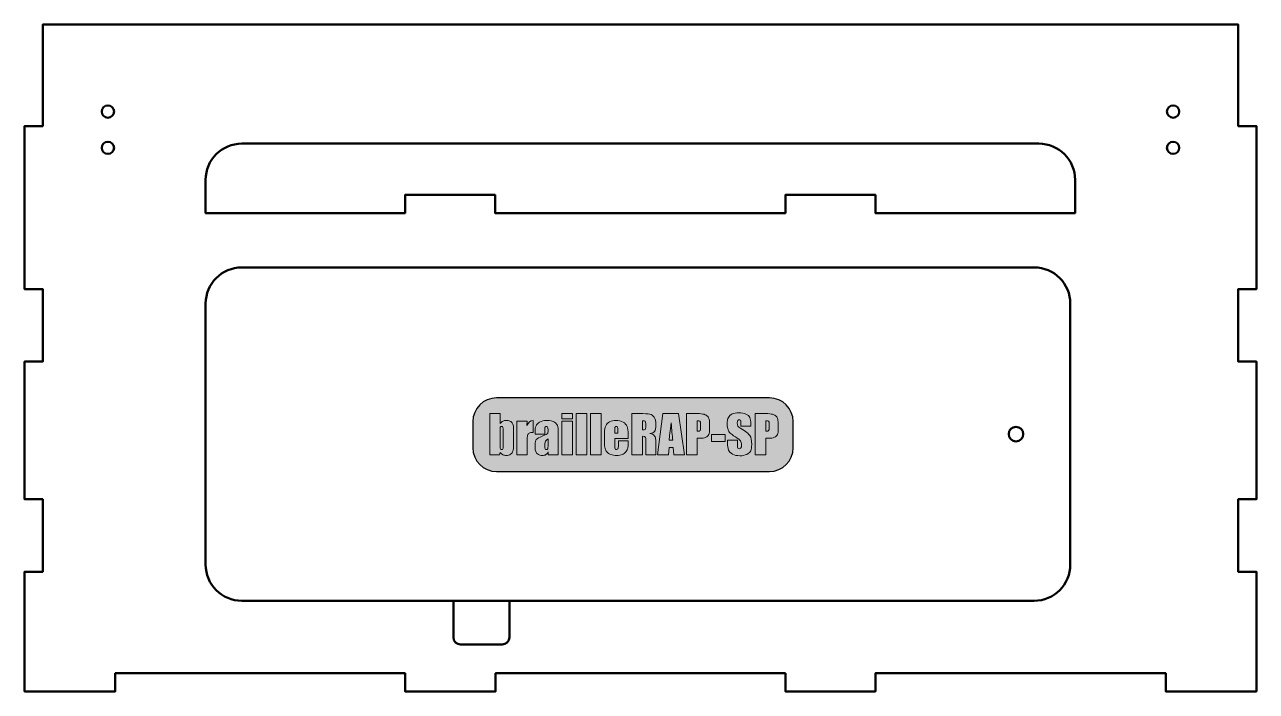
# Model space of a CAD drawing. Header units: inches. Extents: x 254 to 594, y -190 to -6.
import ezdxf

# ---------------------------------------------------------------- set-up
doc = ezdxf.new("R2010")
doc.units = ezdxf.units.IN
doc.header["$MEASUREMENT"] = 0
doc.layers.add('Calque 1', color=7, linetype='Continuous')

# ---------------------------------------------------------------- blocks, each defined once
blk = doc.blocks.new('block 2')
at = {"layer": 'Calque 1', "lineweight": 0}
for points in [[(404.9, -113.02), (404.9, -114.5), (401.97, -114.5), (401.97, -113.02), (404.9, -113.02)], [(404.9, -115.07), (404.9, -124.41), (401.97, -124.41), (401.97, -115.07), (404.9, -115.07)], [(408.85, -113.02), (408.85, -124.41), (405.92, -124.41), (405.92, -113.02), (408.85, -113.02)], [(412.8, -113.02), (412.8, -124.41), (409.87, -124.41), (409.87, -113.02), (412.8, -113.02)], [(434.17, -113.02), (435.86, -124.41), (432.83, -124.41), (432.67, -122.37), (431.61, -122.37), (431.43, -124.41), (428.37, -124.41), (429.88, -113.02), (434.17, -113.02)], [(447, -118.76), (447, -120.72), (443.26, -120.72), (443.26, -118.76), (447, -118.76)]]:
    blk.add_lwpolyline(points, dxfattribs=at)
for points, knots in [([(384.9, -113.02), (384.9, -113.02), (384.9, -115.71), (384.9, -115.71), (385.14, -115.44), (385.4, -115.24), (385.69, -115.1), (385.97, -114.97), (386.29, -114.9), (386.63, -114.9), (387.02, -114.9), (387.35, -114.96), (387.64, -115.09), (387.93, -115.21), (388.14, -115.38), (388.29, -115.6), (388.44, -115.82), (388.53, -116.04), (388.56, -116.25), (388.6, -116.46), (388.61, -116.91), (388.61, -117.6), (388.61, -117.6), (388.61, -121.81), (388.61, -121.81), (388.61, -122.49), (388.56, -123), (388.47, -123.34), (388.38, -123.68), (388.17, -123.97), (387.83, -124.21), (387.49, -124.46), (387.09, -124.58), (386.63, -124.58), (386.29, -124.58), (385.98, -124.51), (385.69, -124.36), (385.4, -124.22), (385.14, -124), (384.9, -123.71), (384.9, -123.71), (384.72, -124.41), (384.72, -124.41), (384.72, -124.41), (382.06, -124.41), (382.06, -124.41), (382.06, -124.41), (382.06, -113.02), (382.06, -113.02), (382.06, -113.02), (384.9, -113.02), (384.9, -113.02)], [0, 0, 0, 0, 1, 1, 1, 2, 2, 2, 3, 3, 3, 4, 4, 4, 5, 5, 5, 6, 6, 6, 7, 7, 7, 8, 8, 8, 9, 9, 9, 10, 10, 10, 11, 11, 11, 12, 12, 12, 13, 13, 13, 14, 14, 14, 15, 15, 15, 16, 16, 16, 17, 17, 17, 17]), ([(392.39, -115.07), (392.39, -115.07), (392.28, -116.3), (392.28, -116.3), (392.69, -115.42), (393.29, -114.95), (394.07, -114.9), (394.07, -114.9), (394.07, -118.19), (394.07, -118.19), (393.55, -118.19), (393.17, -118.26), (392.93, -118.4), (392.68, -118.54), (392.53, -118.74), (392.48, -118.99), (392.42, -119.24), (392.39, -119.82), (392.39, -120.72), (392.39, -120.72), (392.39, -124.41), (392.39, -124.41), (392.39, -124.41), (389.55, -124.41), (389.55, -124.41), (389.55, -124.41), (389.55, -115.07), (389.55, -115.07), (389.55, -115.07), (392.39, -115.07), (392.39, -115.07)], [0, 0, 0, 0, 1, 1, 1, 2, 2, 2, 3, 3, 3, 4, 4, 4, 5, 5, 5, 6, 6, 6, 7, 7, 7, 8, 8, 8, 9, 9, 9, 10, 10, 10, 10]), ([(397.25, -118.69), (397.25, -118.69), (394.58, -118.69), (394.58, -118.69), (394.58, -118.69), (394.58, -118.06), (394.58, -118.06), (394.58, -117.34), (394.66, -116.78), (394.83, -116.39), (395, -116), (395.33, -115.65), (395.83, -115.35), (396.34, -115.05), (396.99, -114.9), (397.79, -114.9), (398.75, -114.9), (399.48, -115.07), (399.97, -115.41), (400.45, -115.75), (400.75, -116.17), (400.85, -116.67), (400.95, -117.16), (400.99, -118.18), (400.99, -119.73), (400.99, -119.73), (400.99, -124.41), (400.99, -124.41), (400.99, -124.41), (398.23, -124.41), (398.23, -124.41), (398.23, -124.41), (398.23, -123.58), (398.23, -123.58), (398.05, -123.92), (397.83, -124.17), (397.56, -124.33), (397.28, -124.5), (396.95, -124.58), (396.57, -124.58), (396.08, -124.58), (395.62, -124.44), (395.2, -124.16), (394.79, -123.88), (394.58, -123.27), (394.58, -122.33), (394.58, -122.33), (394.58, -121.56), (394.58, -121.56), (394.58, -120.86), (394.69, -120.39), (394.91, -120.13), (395.13, -119.88), (395.68, -119.58), (396.55, -119.25), (397.49, -118.88), (397.99, -118.63), (398.05, -118.51), (398.12, -118.38), (398.15, -118.12), (398.15, -117.73), (398.15, -117.24), (398.11, -116.93), (398.04, -116.78), (397.97, -116.63), (397.85, -116.56), (397.68, -116.56), (397.49, -116.56), (397.37, -116.62), (397.32, -116.74), (397.27, -116.87), (397.25, -117.19), (397.25, -117.71), (397.25, -117.71), (397.25, -118.69), (397.25, -118.69)], [0, 0, 0, 0, 1, 1, 1, 2, 2, 2, 3, 3, 3, 4, 4, 4, 5, 5, 5, 6, 6, 6, 7, 7, 7, 8, 8, 8, 9, 9, 9, 10, 10, 10, 11, 11, 11, 12, 12, 12, 13, 13, 13, 14, 14, 14, 15, 15, 15, 16, 16, 16, 17, 17, 17, 18, 18, 18, 19, 19, 19, 20, 20, 20, 21, 21, 21, 22, 22, 22, 23, 23, 23, 24, 24, 24, 25, 25, 25, 25]), ([(420.26, -119.91), (420.26, -119.91), (416.58, -119.91), (416.58, -119.91), (416.58, -119.91), (416.58, -121.93), (416.58, -121.93), (416.58, -122.35), (416.61, -122.62), (416.67, -122.75), (416.73, -122.87), (416.85, -122.93), (417.02, -122.93), (417.24, -122.93), (417.38, -122.85), (417.46, -122.69), (417.53, -122.52), (417.57, -122.21), (417.57, -121.75), (417.57, -121.75), (417.57, -120.51), (417.57, -120.51), (417.57, -120.51), (420.26, -120.51), (420.26, -120.51), (420.26, -120.51), (420.26, -121.2), (420.26, -121.2), (420.26, -121.78), (420.23, -122.22), (420.15, -122.53), (420.08, -122.84), (419.91, -123.17), (419.64, -123.53), (419.38, -123.88), (419.04, -124.14), (418.63, -124.32), (418.22, -124.49), (417.7, -124.58), (417.08, -124.58), (416.48, -124.58), (415.95, -124.5), (415.49, -124.32), (415.03, -124.15), (414.67, -123.91), (414.42, -123.61), (414.16, -123.31), (413.98, -122.97), (413.88, -122.61), (413.79, -122.24), (413.74, -121.72), (413.74, -121.02), (413.74, -121.02), (413.74, -118.3), (413.74, -118.3), (413.74, -117.48), (413.85, -116.84), (414.07, -116.36), (414.29, -115.89), (414.65, -115.53), (415.15, -115.28), (415.65, -115.03), (416.23, -114.9), (416.88, -114.9), (417.68, -114.9), (418.34, -115.05), (418.86, -115.36), (419.38, -115.66), (419.74, -116.06), (419.95, -116.56), (420.16, -117.06), (420.26, -117.76), (420.26, -118.67), (420.26, -118.67), (420.26, -119.91), (420.26, -119.91)], [0, 0, 0, 0, 1, 1, 1, 2, 2, 2, 3, 3, 3, 4, 4, 4, 5, 5, 5, 6, 6, 6, 7, 7, 7, 8, 8, 8, 9, 9, 9, 10, 10, 10, 11, 11, 11, 12, 12, 12, 13, 13, 13, 14, 14, 14, 15, 15, 15, 16, 16, 16, 17, 17, 17, 18, 18, 18, 19, 19, 19, 20, 20, 20, 21, 21, 21, 22, 22, 22, 23, 23, 23, 24, 24, 24, 25, 25, 25, 25]), ([(421.28, -113.02), (421.28, -113.02), (423.38, -113.02), (423.38, -113.02), (424.77, -113.02), (425.72, -113.07), (426.22, -113.18), (426.71, -113.29), (427.11, -113.56), (427.43, -114.01), (427.74, -114.45), (427.89, -115.16), (427.89, -116.13), (427.89, -117.01), (427.78, -117.61), (427.56, -117.92), (427.34, -118.22), (426.91, -118.4), (426.26, -118.47), (426.85, -118.61), (427.24, -118.81), (427.44, -119.05), (427.65, -119.29), (427.77, -119.52), (427.82, -119.72), (427.87, -119.93), (427.89, -120.49), (427.89, -121.41), (427.89, -121.41), (427.89, -124.41), (427.89, -124.41), (427.89, -124.41), (425.14, -124.41), (425.14, -124.41), (425.14, -124.41), (425.14, -120.63), (425.14, -120.63), (425.14, -120.02), (425.09, -119.64), (425, -119.49), (424.9, -119.35), (424.65, -119.27), (424.24, -119.27), (424.24, -119.27), (424.24, -124.41), (424.24, -124.41), (424.24, -124.41), (421.28, -124.41), (421.28, -124.41), (421.28, -124.41), (421.28, -113.02), (421.28, -113.02)], [0, 0, 0, 0, 1, 1, 1, 2, 2, 2, 3, 3, 3, 4, 4, 4, 5, 5, 5, 6, 6, 6, 7, 7, 7, 8, 8, 8, 9, 9, 9, 10, 10, 10, 11, 11, 11, 12, 12, 12, 13, 13, 13, 14, 14, 14, 15, 15, 15, 16, 16, 16, 17, 17, 17, 17]), ([(424.24, -114.97), (424.24, -114.97), (424.24, -117.5), (424.24, -117.5), (424.57, -117.5), (424.81, -117.45), (424.94, -117.36), (425.08, -117.27), (425.14, -116.98), (425.14, -116.47), (425.14, -116.47), (425.14, -115.85), (425.14, -115.85), (425.14, -115.48), (425.08, -115.25), (424.95, -115.14), (424.82, -115.02), (424.58, -114.97), (424.24, -114.97)], [0, 0, 0, 0, 1, 1, 1, 2, 2, 2, 3, 3, 3, 4, 4, 4, 5, 5, 5, 6, 6, 6, 6]), ([(432.59, -120.34), (432.44, -119.05), (432.29, -117.46), (432.14, -115.56), (431.84, -117.74), (431.65, -119.34), (431.57, -120.34), (431.57, -120.34), (432.59, -120.34), (432.59, -120.34)], [0, 0, 0, 0, 1, 1, 1, 2, 2, 2, 3, 3, 3, 3]), ([(436.36, -113.02), (436.36, -113.02), (439.35, -113.02), (439.35, -113.02), (440.16, -113.02), (440.78, -113.08), (441.21, -113.21), (441.65, -113.33), (441.97, -113.52), (442.19, -113.76), (442.41, -113.99), (442.56, -114.28), (442.63, -114.62), (442.71, -114.97), (442.75, -115.49), (442.75, -116.21), (442.75, -116.21), (442.75, -117.2), (442.75, -117.2), (442.75, -117.93), (442.67, -118.46), (442.52, -118.79), (442.37, -119.12), (442.1, -119.38), (441.7, -119.56), (441.3, -119.73), (440.77, -119.82), (440.12, -119.82), (440.12, -119.82), (439.33, -119.82), (439.33, -119.82), (439.33, -119.82), (439.33, -124.41), (439.33, -124.41), (439.33, -124.41), (436.36, -124.41), (436.36, -124.41), (436.36, -124.41), (436.36, -113.02), (436.36, -113.02)], [0, 0, 0, 0, 1, 1, 1, 2, 2, 2, 3, 3, 3, 4, 4, 4, 5, 5, 5, 6, 6, 6, 7, 7, 7, 8, 8, 8, 9, 9, 9, 10, 10, 10, 11, 11, 11, 12, 12, 12, 13, 13, 13, 13]), ([(439.33, -114.97), (439.33, -114.97), (439.33, -117.87), (439.33, -117.87), (439.41, -117.87), (439.48, -117.87), (439.55, -117.87), (439.82, -117.87), (440.01, -117.81), (440.11, -117.67), (440.22, -117.54), (440.27, -117.26), (440.27, -116.84), (440.27, -116.84), (440.27, -115.9), (440.27, -115.9), (440.27, -115.51), (440.21, -115.26), (440.09, -115.14), (439.97, -115.02), (439.71, -114.97), (439.33, -114.97)], [0, 0, 0, 0, 1, 1, 1, 2, 2, 2, 3, 3, 3, 4, 4, 4, 5, 5, 5, 6, 6, 6, 7, 7, 7, 7]), ([(454.13, -116.47), (454.13, -116.47), (451.37, -116.47), (451.37, -116.47), (451.37, -116.47), (451.37, -115.62), (451.37, -115.62), (451.37, -115.23), (451.34, -114.98), (451.27, -114.87), (451.2, -114.76), (451.08, -114.71), (450.92, -114.71), (450.74, -114.71), (450.6, -114.78), (450.51, -114.92), (450.42, -115.07), (450.37, -115.29), (450.37, -115.59), (450.37, -115.97), (450.43, -116.25), (450.53, -116.45), (450.63, -116.64), (450.91, -116.87), (451.37, -117.14), (452.69, -117.93), (453.52, -118.57), (453.86, -119.07), (454.2, -119.57), (454.37, -120.38), (454.37, -121.5), (454.37, -122.31), (454.28, -122.91), (454.09, -123.29), (453.9, -123.68), (453.53, -124), (452.99, -124.26), (452.44, -124.52), (451.81, -124.65), (451.08, -124.65), (450.29, -124.65), (449.61, -124.5), (449.05, -124.2), (448.49, -123.9), (448.13, -123.52), (447.95, -123.06), (447.78, -122.59), (447.69, -121.93), (447.69, -121.08), (447.69, -121.08), (447.69, -120.33), (447.69, -120.33), (447.69, -120.33), (450.44, -120.33), (450.44, -120.33), (450.44, -120.33), (450.44, -121.72), (450.44, -121.72), (450.44, -122.14), (450.48, -122.42), (450.56, -122.54), (450.64, -122.66), (450.78, -122.72), (450.97, -122.72), (451.17, -122.72), (451.32, -122.65), (451.41, -122.49), (451.51, -122.34), (451.56, -122.11), (451.56, -121.8), (451.56, -121.13), (451.46, -120.69), (451.28, -120.49), (451.09, -120.28), (450.63, -119.93), (449.89, -119.45), (449.16, -118.96), (448.67, -118.61), (448.43, -118.39), (448.19, -118.17), (447.99, -117.86), (447.84, -117.47), (447.68, -117.08), (447.6, -116.59), (447.6, -115.98), (447.6, -115.11), (447.71, -114.47), (447.93, -114.06), (448.16, -113.66), (448.52, -113.35), (449.02, -113.12), (449.51, -112.89), (450.11, -112.78), (450.82, -112.78), (451.59, -112.78), (452.24, -112.9), (452.78, -113.15), (453.33, -113.4), (453.69, -113.71), (453.86, -114.09), (454.04, -114.47), (454.13, -115.11), (454.13, -116.02), (454.13, -116.02), (454.13, -116.47), (454.13, -116.47)], [0, 0, 0, 0, 1, 1, 1, 2, 2, 2, 3, 3, 3, 4, 4, 4, 5, 5, 5, 6, 6, 6, 7, 7, 7, 8, 8, 8, 9, 9, 9, 10, 10, 10, 11, 11, 11, 12, 12, 12, 13, 13, 13, 14, 14, 14, 15, 15, 15, 16, 16, 16, 17, 17, 17, 18, 18, 18, 19, 19, 19, 20, 20, 20, 21, 21, 21, 22, 22, 22, 23, 23, 23, 24, 24, 24, 25, 25, 25, 26, 26, 26, 27, 27, 27, 28, 28, 28, 29, 29, 29, 30, 30, 30, 31, 31, 31, 32, 32, 32, 33, 33, 33, 34, 34, 34, 35, 35, 35, 35]), ([(455.3, -113.02), (455.3, -113.02), (458.29, -113.02), (458.29, -113.02), (459.09, -113.02), (459.71, -113.08), (460.15, -113.21), (460.58, -113.33), (460.91, -113.52), (461.13, -113.76), (461.35, -113.99), (461.49, -114.28), (461.57, -114.62), (461.65, -114.97), (461.69, -115.49), (461.69, -116.21), (461.69, -116.21), (461.69, -117.2), (461.69, -117.2), (461.69, -117.93), (461.61, -118.46), (461.46, -118.79), (461.31, -119.12), (461.04, -119.38), (460.63, -119.56), (460.23, -119.73), (459.71, -119.82), (459.06, -119.82), (459.06, -119.82), (458.27, -119.82), (458.27, -119.82), (458.27, -119.82), (458.27, -124.41), (458.27, -124.41), (458.27, -124.41), (455.3, -124.41), (455.3, -124.41), (455.3, -124.41), (455.3, -113.02), (455.3, -113.02)], [0, 0, 0, 0, 1, 1, 1, 2, 2, 2, 3, 3, 3, 4, 4, 4, 5, 5, 5, 6, 6, 6, 7, 7, 7, 8, 8, 8, 9, 9, 9, 10, 10, 10, 11, 11, 11, 12, 12, 12, 13, 13, 13, 13]), ([(458.27, -114.97), (458.27, -114.97), (458.27, -117.87), (458.27, -117.87), (458.35, -117.87), (458.42, -117.87), (458.48, -117.87), (458.76, -117.87), (458.95, -117.81), (459.05, -117.67), (459.16, -117.54), (459.21, -117.26), (459.21, -116.84), (459.21, -116.84), (459.21, -115.9), (459.21, -115.9), (459.21, -115.51), (459.15, -115.26), (459.03, -115.14), (458.9, -115.02), (458.65, -114.97), (458.27, -114.97)], [0, 0, 0, 0, 1, 1, 1, 2, 2, 2, 3, 3, 3, 4, 4, 4, 5, 5, 5, 6, 6, 6, 7, 7, 7, 7]), ([(385.77, -117.73), (385.77, -117.24), (385.74, -116.93), (385.67, -116.78), (385.61, -116.63), (385.49, -116.56), (385.32, -116.56), (385.14, -116.56), (385.03, -116.62), (384.98, -116.75), (384.93, -116.88), (384.9, -117.2), (384.9, -117.73), (384.9, -117.73), (384.9, -121.75), (384.9, -121.75), (384.9, -122.26), (384.93, -122.58), (384.99, -122.72), (385.05, -122.86), (385.16, -122.93), (385.34, -122.93), (385.52, -122.93), (385.63, -122.86), (385.69, -122.71), (385.74, -122.56), (385.77, -122.22), (385.77, -121.66), (385.77, -121.66), (385.77, -117.73), (385.77, -117.73)], [0, 0, 0, 0, 1, 1, 1, 2, 2, 2, 3, 3, 3, 4, 4, 4, 5, 5, 5, 6, 6, 6, 7, 7, 7, 8, 8, 8, 9, 9, 9, 10, 10, 10, 10]), ([(417.41, -118.39), (417.41, -118.39), (417.41, -117.7), (417.41, -117.7), (417.41, -117.22), (417.39, -116.91), (417.33, -116.77), (417.28, -116.63), (417.18, -116.56), (417.02, -116.56), (416.82, -116.56), (416.7, -116.62), (416.65, -116.74), (416.6, -116.86), (416.58, -117.18), (416.58, -117.7), (416.58, -117.7), (416.58, -118.39), (416.58, -118.39), (416.58, -118.39), (417.41, -118.39), (417.41, -118.39)], [0, 0, 0, 0, 1, 1, 1, 2, 2, 2, 3, 3, 3, 4, 4, 4, 5, 5, 5, 6, 6, 6, 7, 7, 7, 7]), ([(398.15, -119.97), (397.69, -120.3), (397.43, -120.58), (397.36, -120.81), (397.29, -121.03), (397.25, -121.36), (397.25, -121.78), (397.25, -122.26), (397.28, -122.58), (397.34, -122.72), (397.41, -122.86), (397.53, -122.93), (397.72, -122.93), (397.9, -122.93), (398.02, -122.87), (398.07, -122.76), (398.12, -122.65), (398.15, -122.36), (398.15, -121.89), (398.15, -121.89), (398.15, -119.97), (398.15, -119.97)], [0, 0, 0, 0, 1, 1, 1, 2, 2, 2, 3, 3, 3, 4, 4, 4, 5, 5, 5, 6, 6, 6, 7, 7, 7, 7])]:
    blk.add_open_spline(points, degree=3, knots=knots, dxfattribs=at)
blk = doc.blocks.new('block 3')
at = {"layer": 'Calque 1', "color": 7, "lineweight": 50}
for points in [[(313.63, -72.67), (532.32, -72.67)], [(303.63, -154.67), (303.63, -82.67)], [(542.32, -82.67), (542.32, -154.67)], [(532.32, -164.67), (313.63, -164.67)]]:
    blk.add_lwpolyline(points, dxfattribs=at)
for points in [[(303.63, -82.67), (303.63, -77.15), (308.1, -72.67), (313.63, -72.67)], [(532.32, -72.67), (537.84, -72.67), (542.32, -77.15), (542.32, -82.67)], [(313.63, -164.67), (308.1, -164.67), (303.63, -160.19), (303.63, -154.67)], [(542.32, -154.67), (542.32, -160.19), (537.84, -164.67), (532.32, -164.67)]]:
    blk.add_open_spline(points, degree=3, dxfattribs=at)
blk.add_open_spline([(529.32, -118.67), (529.32, -119.77), (528.43, -120.67), (527.32, -120.67), (526.22, -120.67), (525.32, -119.77), (525.32, -118.67), (525.32, -117.56), (526.22, -116.67), (527.32, -116.67), (528.43, -116.67), (529.32, -117.56), (529.32, -118.67), (529.32, -118.67), (529.32, -118.67), (529.32, -118.67)], degree=3, knots=[0, 0, 0, 0, 1, 1, 1, 2, 2, 2, 3, 3, 3, 4, 4, 4, 5, 5, 5, 5], dxfattribs=at)

msp = doc.modelspace()

# ---------------------------------------------------------------- hatches: boundary and pattern name
at = {"layer": 'Calque 1'}
h = msp.add_hatch(color=7, dxfattribs=at)
h.dxf.hatch_style = 2
edge = h.paths.add_edge_path()
edge.add_spline(control_points=[(465.81, -122.45), (465.81, -126.06), (462.88, -128.99), (459.27, -128.99), (459.27, -128.99), (383.94, -128.99), (383.94, -128.99), (380.32, -128.99), (377.39, -126.06), (377.39, -122.45), (377.39, -122.45), (377.39, -115.22), (377.39, -115.22), (377.39, -111.61), (380.32, -108.68), (383.94, -108.68), (383.94, -108.68), (459.27, -108.68), (459.27, -108.68), (462.88, -108.68), (465.81, -111.61), (465.81, -115.22), (465.81, -115.22), (465.81, -122.45), (465.81, -122.45)], knot_values=[0, 0, 0, 0, 1, 1, 1, 2, 2, 2, 3, 3, 3, 4, 4, 4, 5, 5, 5, 6, 6, 6, 7, 7, 7, 8, 8, 8, 8], degree=3, periodic=1)

# ---------------------------------------------------------------- linework, layer by layer
at = {"layer": 'Calque 1', "color": 7, "lineweight": 50}
msp.add_lwpolyline([(463.67, -184.67), (383.67, -184.67), (383.67, -189.67), (358.67, -189.67), (358.67, -184.67), (278.67, -184.67), (278.67, -189.67), (253.67, -189.67), (253.67, -156.67), (258.67, -156.67), (258.67, -136.67), (253.67, -136.67), (253.67, -98.67), (258.67, -98.67), (258.67, -78.67), (253.67, -78.67), (253.67, -33.67), (258.67, -33.67), (258.67, -5.67), (588.67, -5.67), (588.67, -33.67), (593.67, -33.67), (593.67, -78.67), (588.67, -78.67), (588.67, -98.67), (593.67, -98.67), (593.67, -136.67), (588.67, -136.67), (588.67, -156.67), (593.67, -156.67), (593.67, -189.67), (568.67, -189.67), (568.67, -184.67), (488.51, -184.67), (488.51, -189.67), (463.67, -189.67), (463.67, -184.67)], dxfattribs=at)
for points, knots in [([(278.36, -29.67), (278.36, -30.61), (277.6, -31.37), (276.66, -31.37), (275.72, -31.37), (274.96, -30.61), (274.96, -29.67), (274.96, -28.73), (275.72, -27.97), (276.66, -27.97), (277.6, -27.97), (278.36, -28.73), (278.36, -29.67), (278.36, -29.67), (278.36, -29.67), (278.36, -29.67)], [0, 0, 0, 0, 1, 1, 1, 2, 2, 2, 3, 3, 3, 4, 4, 4, 5, 5, 5, 5]), ([(572.38, -29.67), (572.38, -30.61), (571.62, -31.37), (570.68, -31.37), (569.75, -31.37), (568.98, -30.61), (568.98, -29.67), (568.98, -28.73), (569.75, -27.97), (570.68, -27.97), (571.62, -27.97), (572.38, -28.73), (572.38, -29.67), (572.38, -29.67), (572.38, -29.67), (572.38, -29.67)], [0, 0, 0, 0, 1, 1, 1, 2, 2, 2, 3, 3, 3, 4, 4, 4, 5, 5, 5, 5]), ([(278.36, -39.67), (278.36, -40.61), (277.6, -41.37), (276.66, -41.37), (275.72, -41.37), (274.96, -40.61), (274.96, -39.67), (274.96, -38.73), (275.72, -37.97), (276.66, -37.97), (277.6, -37.97), (278.36, -38.73), (278.36, -39.67), (278.36, -39.67), (278.36, -39.67), (278.36, -39.67)], [0, 0, 0, 0, 1, 1, 1, 2, 2, 2, 3, 3, 3, 4, 4, 4, 5, 5, 5, 5]), ([(533.63, -38.51), (533.63, -38.51), (313.63, -38.51), (313.63, -38.51), (308.1, -38.51), (303.63, -42.98), (303.63, -48.51), (303.63, -48.51), (303.63, -57.67), (303.63, -57.67), (303.63, -57.67), (358.67, -57.67), (358.67, -57.67), (358.67, -57.67), (358.67, -52.67), (358.67, -52.67), (358.67, -52.67), (383.51, -52.67), (383.51, -52.67), (383.51, -52.67), (383.51, -57.67), (383.51, -57.67), (383.51, -57.67), (463.67, -57.67), (463.67, -57.67), (463.67, -57.67), (463.67, -52.67), (463.67, -52.67), (463.67, -52.67), (488.51, -52.67), (488.51, -52.67), (488.51, -52.67), (488.51, -57.67), (488.51, -57.67), (488.51, -57.67), (543.63, -57.67), (543.63, -57.67), (543.63, -57.67), (543.63, -48.51), (543.63, -48.51), (543.63, -42.98), (539.15, -38.51), (533.63, -38.51)], [0, 0, 0, 0, 1, 1, 1, 2, 2, 2, 3, 3, 3, 4, 4, 4, 5, 5, 5, 6, 6, 6, 7, 7, 7, 8, 8, 8, 9, 9, 9, 10, 10, 10, 11, 11, 11, 12, 12, 12, 13, 13, 13, 14, 14, 14, 14]), ([(572.38, -39.67), (572.38, -40.61), (571.62, -41.37), (570.68, -41.37), (569.75, -41.37), (568.98, -40.61), (568.98, -39.67), (568.98, -38.73), (569.75, -37.97), (570.68, -37.97), (571.62, -37.97), (572.38, -38.73), (572.38, -39.67), (572.38, -39.67), (572.38, -39.67), (572.38, -39.67)], [0, 0, 0, 0, 1, 1, 1, 2, 2, 2, 3, 3, 3, 4, 4, 4, 5, 5, 5, 5]), ([(372.02, -164.67), (372.02, -164.67), (372.02, -174.75), (372.02, -174.75), (372.02, -175.86), (372.91, -176.75), (374.02, -176.75), (374.02, -176.75), (385.49, -176.75), (385.49, -176.75), (386.59, -176.75), (387.49, -175.86), (387.49, -174.75), (387.49, -174.75), (387.49, -164.67), (387.49, -164.67)], [0, 0, 0, 0, 1, 1, 1, 2, 2, 2, 3, 3, 3, 4, 4, 4, 5, 5, 5, 5])]:
    msp.add_open_spline(points, degree=3, knots=knots, dxfattribs=at)
at = {"layer": 'Calque 1', "color": 7, "lineweight": 25}
msp.add_open_spline([(465.81, -122.45), (465.81, -126.06), (462.88, -128.99), (459.27, -128.99), (459.27, -128.99), (383.94, -128.99), (383.94, -128.99), (380.32, -128.99), (377.39, -126.06), (377.39, -122.45), (377.39, -122.45), (377.39, -115.22), (377.39, -115.22), (377.39, -111.61), (380.32, -108.68), (383.94, -108.68), (383.94, -108.68), (459.27, -108.68), (459.27, -108.68), (462.88, -108.68), (465.81, -111.61), (465.81, -115.22), (465.81, -115.22), (465.81, -122.45), (465.81, -122.45)], degree=3, knots=[0, 0, 0, 0, 1, 1, 1, 2, 2, 2, 3, 3, 3, 4, 4, 4, 5, 5, 5, 6, 6, 6, 7, 7, 7, 8, 8, 8, 8], dxfattribs=at)

# ---------------------------------------------------------------- block references
at = {"layer": 'Calque 1'}
for name in ['block 3', 'block 2']:
    msp.add_blockref(name, (0, 0), dxfattribs=at)

doc.saveas('drawing.dxf')
